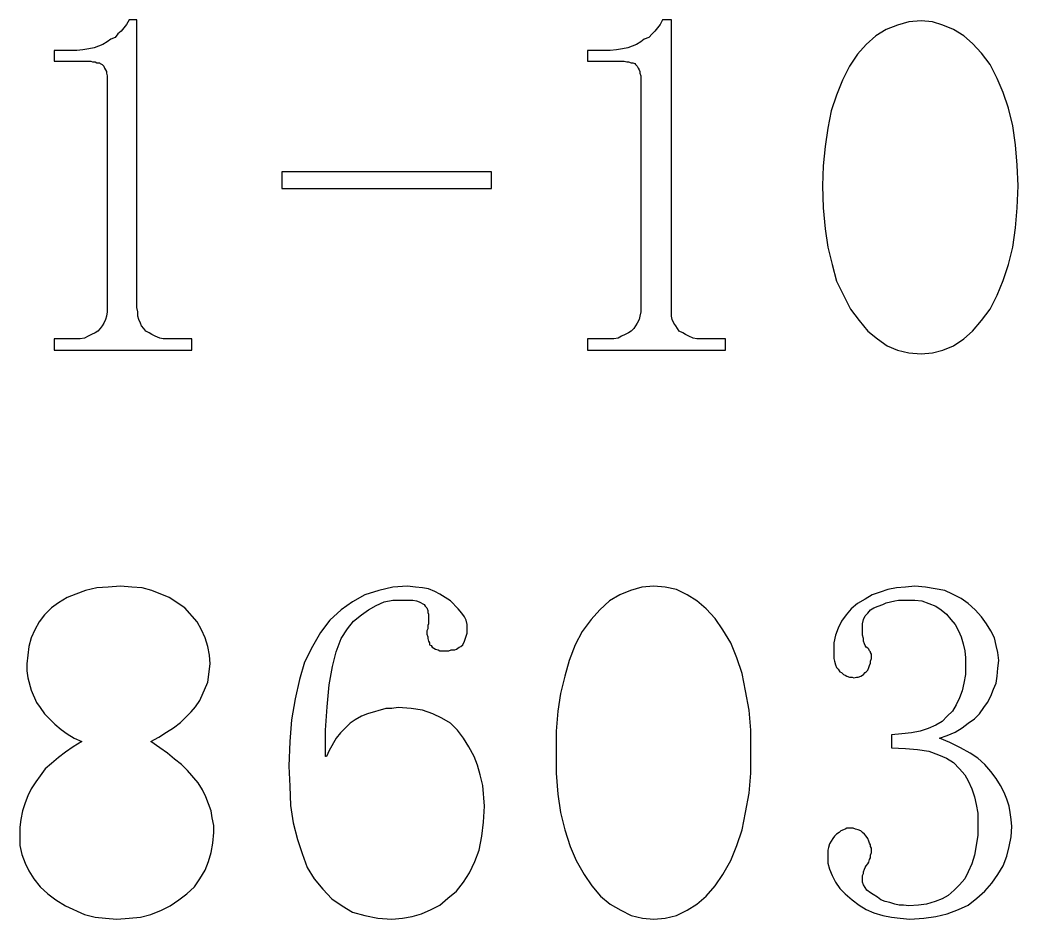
# Model space of a CAD drawing. Extents: x -190 to 190, y -140 to 140.
# Drawn here: x -142.94 to -131.51, y -116.69 to -106.4 of the extents above; entities that cross this region are included whole.
import ezdxf

# ---------------------------------------------------------------- set-up
doc = ezdxf.new("R2010")
doc.units = 0
doc.header["$MEASUREMENT"] = 0
doc.layers.get('0').update_dxf_attribs({"linetype": 'CONTINUOUS'})

msp = doc.modelspace()

# ---------------------------------------------------------------- linework, layer by layer
for points in [[(-141.6, -109.69), (-141.6, -106.4), (-141.6, -106.4), (-141.69, -106.4), (-141.69, -106.4), (-141.72, -106.45), (-141.72, -106.45), (-141.75, -106.49), (-141.75, -106.49), (-141.78, -106.53), (-141.78, -106.53), (-141.82, -106.56), (-141.82, -106.56), (-141.85, -106.6), (-141.85, -106.6), (-141.9, -106.62), (-141.9, -106.62), (-141.94, -106.65), (-141.94, -106.65), (-141.99, -106.68), (-141.99, -106.68), (-142.04, -106.7), (-142.04, -106.7), (-142.09, -106.72), (-142.09, -106.72), (-142.15, -106.73), (-142.15, -106.73), (-142.22, -106.74), (-142.22, -106.74), (-142.29, -106.75), (-142.29, -106.75), (-142.36, -106.75), (-142.36, -106.75), (-142.55, -106.75), (-142.55, -106.75), (-142.55, -106.87), (-142.55, -106.87), (-142.16, -106.87), (-142.16, -106.87), (-142.13, -106.87), (-142.13, -106.87), (-142.11, -106.88), (-142.11, -106.88), (-142.08, -106.88), (-142.08, -106.88), (-142.06, -106.89), (-142.06, -106.89), (-142.03, -106.89), (-142.03, -106.89), (-142.02, -106.9), (-142.02, -106.9), (-142, -106.91), (-142, -106.91), (-141.98, -106.93), (-141.98, -106.93), (-141.97, -106.95), (-141.97, -106.95), (-141.96, -106.97), (-141.96, -106.97), (-141.95, -106.99), (-141.95, -106.99), (-141.95, -107.01), (-141.95, -107.01), (-141.94, -107.04), (-141.94, -107.04), (-141.94, -107.07), (-141.94, -107.07), (-141.94, -109.69), (-141.94, -109.69), (-141.94, -109.74), (-141.94, -109.74), (-141.95, -109.79), (-141.95, -109.79), (-141.96, -109.83), (-141.96, -109.83), (-141.98, -109.87), (-141.98, -109.87), (-142, -109.9), (-142, -109.9), (-142.02, -109.93), (-142.02, -109.93), (-142.05, -109.96), (-142.05, -109.96), (-142.08, -109.98), (-142.08, -109.98), (-142.12, -110), (-142.12, -110), (-142.16, -110.02), (-142.16, -110.02), (-142.2, -110.04), (-142.2, -110.04), (-142.25, -110.05), (-142.25, -110.05), (-142.3, -110.05), (-142.3, -110.05), (-142.36, -110.05), (-142.36, -110.05), (-142.55, -110.05), (-142.55, -110.05), (-142.55, -110.18), (-142.55, -110.18), (-140.97, -110.18), (-140.97, -110.18), (-140.97, -110.05), (-140.97, -110.05), (-141.19, -110.05), (-141.19, -110.05), (-141.25, -110.05), (-141.25, -110.05), (-141.3, -110.05), (-141.3, -110.05), (-141.34, -110.04), (-141.34, -110.04), (-141.39, -110.02), (-141.39, -110.02), (-141.43, -110), (-141.43, -110), (-141.46, -109.98), (-141.46, -109.98), (-141.5, -109.96), (-141.5, -109.96), (-141.52, -109.93), (-141.52, -109.93), (-141.55, -109.9), (-141.55, -109.9), (-141.56, -109.87), (-141.56, -109.87), (-141.58, -109.83), (-141.58, -109.83), (-141.59, -109.79), (-141.59, -109.79), (-141.59, -109.74), (-141.59, -109.74), (-141.6, -109.69)], [(-135.48, -109.69), (-135.48, -106.4), (-135.48, -106.4), (-135.58, -106.4), (-135.58, -106.4), (-135.61, -106.45), (-135.61, -106.45), (-135.64, -106.49), (-135.64, -106.49), (-135.67, -106.53), (-135.67, -106.53), (-135.7, -106.56), (-135.7, -106.56), (-135.74, -106.6), (-135.74, -106.6), (-135.79, -106.62), (-135.79, -106.62), (-135.83, -106.65), (-135.83, -106.65), (-135.88, -106.68), (-135.88, -106.68), (-135.93, -106.7), (-135.93, -106.7), (-135.98, -106.72), (-135.98, -106.72), (-136.04, -106.73), (-136.04, -106.73), (-136.11, -106.74), (-136.11, -106.74), (-136.18, -106.75), (-136.18, -106.75), (-136.25, -106.75), (-136.25, -106.75), (-136.44, -106.75), (-136.44, -106.75), (-136.44, -106.87), (-136.44, -106.87), (-136.05, -106.87), (-136.05, -106.87), (-136.02, -106.87), (-136.02, -106.87), (-135.99, -106.88), (-135.99, -106.88), (-135.97, -106.88), (-135.97, -106.88), (-135.94, -106.89), (-135.94, -106.89), (-135.92, -106.89), (-135.92, -106.89), (-135.9, -106.9), (-135.9, -106.9), (-135.89, -106.91), (-135.89, -106.91), (-135.87, -106.93), (-135.87, -106.93), (-135.86, -106.95), (-135.86, -106.95), (-135.85, -106.97), (-135.85, -106.97), (-135.84, -106.99), (-135.84, -106.99), (-135.84, -107.01), (-135.84, -107.01), (-135.83, -107.04), (-135.83, -107.04), (-135.83, -107.07), (-135.83, -107.07), (-135.83, -109.69), (-135.83, -109.69), (-135.83, -109.74), (-135.83, -109.74), (-135.84, -109.79), (-135.84, -109.79), (-135.85, -109.83), (-135.85, -109.83), (-135.87, -109.87), (-135.87, -109.87), (-135.89, -109.9), (-135.89, -109.9), (-135.91, -109.93), (-135.91, -109.93), (-135.94, -109.96), (-135.94, -109.96), (-135.97, -109.98), (-135.97, -109.98), (-136.01, -110), (-136.01, -110), (-136.05, -110.02), (-136.05, -110.02), (-136.09, -110.04), (-136.09, -110.04), (-136.14, -110.05), (-136.14, -110.05), (-136.19, -110.05), (-136.19, -110.05), (-136.25, -110.05), (-136.25, -110.05), (-136.44, -110.05), (-136.44, -110.05), (-136.44, -110.18), (-136.44, -110.18), (-134.86, -110.18), (-134.86, -110.18), (-134.86, -110.05), (-134.86, -110.05), (-135.08, -110.05), (-135.08, -110.05), (-135.14, -110.05), (-135.14, -110.05), (-135.19, -110.05), (-135.19, -110.05), (-135.23, -110.04), (-135.23, -110.04), (-135.28, -110.02), (-135.28, -110.02), (-135.32, -110), (-135.32, -110), (-135.35, -109.98), (-135.35, -109.98), (-135.39, -109.96), (-135.39, -109.96), (-135.41, -109.93), (-135.41, -109.93), (-135.43, -109.9), (-135.43, -109.9), (-135.45, -109.87), (-135.45, -109.87), (-135.47, -109.83), (-135.47, -109.83), (-135.48, -109.79), (-135.48, -109.79), (-135.48, -109.74), (-135.48, -109.74), (-135.48, -109.69)], [(-132.62, -106.41), (-132.76, -106.42), (-132.76, -106.42), (-132.89, -106.46), (-132.89, -106.46), (-133.02, -106.51), (-133.02, -106.51), (-133.14, -106.58), (-133.14, -106.58), (-133.25, -106.68), (-133.25, -106.68), (-133.35, -106.79), (-133.35, -106.79), (-133.44, -106.93), (-133.44, -106.93), (-133.52, -107.09), (-133.52, -107.09), (-133.59, -107.26), (-133.59, -107.26), (-133.65, -107.44), (-133.65, -107.44), (-133.69, -107.64), (-133.69, -107.64), (-133.72, -107.85), (-133.72, -107.85), (-133.74, -108.07), (-133.74, -108.07), (-133.75, -108.3), (-133.75, -108.3), (-133.74, -108.55), (-133.74, -108.55), (-133.72, -108.79), (-133.72, -108.79), (-133.69, -109), (-133.69, -109), (-133.64, -109.2), (-133.64, -109.2), (-133.59, -109.39), (-133.59, -109.39), (-133.43, -109.71), (-133.43, -109.71), (-133.33, -109.84), (-133.33, -109.84), (-133.23, -109.96), (-133.23, -109.96), (-133.12, -110.05), (-133.12, -110.05), (-133.01, -110.13), (-133.01, -110.13), (-132.89, -110.18), (-132.89, -110.18), (-132.76, -110.21), (-132.76, -110.21), (-132.62, -110.22), (-132.62, -110.22), (-132.49, -110.21), (-132.49, -110.21), (-132.37, -110.18), (-132.37, -110.18), (-132.25, -110.13), (-132.25, -110.13), (-132.13, -110.05), (-132.13, -110.05), (-132.03, -109.96), (-132.03, -109.96), (-131.93, -109.84), (-131.93, -109.84), (-131.83, -109.71), (-131.83, -109.71), (-131.75, -109.55), (-131.75, -109.55), (-131.68, -109.38), (-131.68, -109.38), (-131.62, -109.2), (-131.62, -109.2), (-131.57, -109), (-131.57, -109), (-131.54, -108.78), (-131.54, -108.78), (-131.52, -108.55), (-131.52, -108.55), (-131.51, -108.3), (-131.51, -108.3), (-131.52, -108.06), (-131.52, -108.06), (-131.54, -107.83), (-131.54, -107.83), (-131.57, -107.61), (-131.57, -107.61), (-131.62, -107.41), (-131.62, -107.41), (-131.68, -107.23), (-131.68, -107.23), (-131.75, -107.07), (-131.75, -107.07), (-131.83, -106.91), (-131.83, -106.91), (-131.93, -106.78), (-131.93, -106.78), (-132.03, -106.67), (-132.03, -106.67), (-132.13, -106.58), (-132.13, -106.58), (-132.25, -106.51), (-132.25, -106.51), (-132.37, -106.46), (-132.37, -106.46), (-132.49, -106.42), (-132.49, -106.42), (-132.62, -106.41)], [(-139.94, -108.14), (-139.94, -108.33), (-139.94, -108.33), (-137.54, -108.33), (-137.54, -108.33), (-137.54, -108.14), (-137.54, -108.14), (-139.94, -108.14)], [(-141.79, -112.88), (-141.93, -112.89), (-141.93, -112.89), (-142.06, -112.9), (-142.06, -112.9), (-142.19, -112.93), (-142.19, -112.93), (-142.3, -112.97), (-142.3, -112.97), (-142.4, -113.01), (-142.4, -113.01), (-142.5, -113.07), (-142.5, -113.07), (-142.58, -113.13), (-142.58, -113.13), (-142.66, -113.21), (-142.66, -113.21), (-142.72, -113.29), (-142.72, -113.29), (-142.77, -113.38), (-142.77, -113.38), (-142.81, -113.47), (-142.81, -113.47), (-142.84, -113.57), (-142.84, -113.57), (-142.86, -113.77), (-142.86, -113.77), (-142.86, -113.85), (-142.86, -113.85), (-142.85, -113.93), (-142.85, -113.93), (-142.81, -114.07), (-142.81, -114.07), (-142.75, -114.21), (-142.75, -114.21), (-142.71, -114.27), (-142.71, -114.27), (-142.66, -114.34), (-142.66, -114.34), (-142.54, -114.46), (-142.54, -114.46), (-142.47, -114.52), (-142.47, -114.52), (-142.4, -114.57), (-142.4, -114.57), (-142.32, -114.62), (-142.32, -114.62), (-142.23, -114.66), (-142.23, -114.66), (-142.33, -114.72), (-142.33, -114.72), (-142.42, -114.78), (-142.42, -114.78), (-142.5, -114.84), (-142.5, -114.84), (-142.58, -114.91), (-142.58, -114.91), (-142.65, -114.97), (-142.65, -114.97), (-142.71, -115.05), (-142.71, -115.05), (-142.76, -115.12), (-142.76, -115.12), (-142.81, -115.2), (-142.81, -115.2), (-142.85, -115.28), (-142.85, -115.28), (-142.88, -115.36), (-142.88, -115.36), (-142.91, -115.45), (-142.91, -115.45), (-142.93, -115.55), (-142.93, -115.55), (-142.94, -115.64), (-142.94, -115.64), (-142.94, -115.85), (-142.94, -115.85), (-142.92, -115.95), (-142.92, -115.95), (-142.88, -116.05), (-142.88, -116.05), (-142.84, -116.14), (-142.84, -116.14), (-142.78, -116.23), (-142.78, -116.23), (-142.71, -116.32), (-142.71, -116.32), (-142.62, -116.4), (-142.62, -116.4), (-142.53, -116.47), (-142.53, -116.47), (-142.42, -116.54), (-142.42, -116.54), (-142.2, -116.64), (-142.2, -116.64), (-142.08, -116.67), (-142.08, -116.67), (-141.96, -116.68), (-141.96, -116.68), (-141.83, -116.69), (-141.83, -116.69), (-141.69, -116.68), (-141.69, -116.68), (-141.56, -116.67), (-141.56, -116.67), (-141.44, -116.64), (-141.44, -116.64), (-141.32, -116.59), (-141.32, -116.59), (-141.22, -116.54), (-141.22, -116.54), (-141.12, -116.47), (-141.12, -116.47), (-141.03, -116.4), (-141.03, -116.4), (-140.94, -116.32), (-140.94, -116.32), (-140.88, -116.23), (-140.88, -116.23), (-140.82, -116.13), (-140.82, -116.13), (-140.78, -116.03), (-140.78, -116.03), (-140.75, -115.93), (-140.75, -115.93), (-140.73, -115.82), (-140.73, -115.82), (-140.72, -115.7), (-140.72, -115.7), (-140.72, -115.62), (-140.72, -115.62), (-140.74, -115.53), (-140.74, -115.53), (-140.75, -115.45), (-140.75, -115.45), (-140.81, -115.29), (-140.81, -115.29), (-140.85, -115.21), (-140.85, -115.21), (-140.9, -115.13), (-140.9, -115.13), (-141.02, -114.99), (-141.02, -114.99), (-141.09, -114.92), (-141.09, -114.92), (-141.17, -114.86), (-141.17, -114.86), (-141.25, -114.79), (-141.25, -114.79), (-141.34, -114.73), (-141.34, -114.73), (-141.44, -114.66), (-141.44, -114.66), (-141.35, -114.61), (-141.35, -114.61), (-141.26, -114.55), (-141.26, -114.55), (-141.18, -114.5), (-141.18, -114.5), (-141.1, -114.44), (-141.1, -114.44), (-140.98, -114.32), (-140.98, -114.32), (-140.93, -114.26), (-140.93, -114.26), (-140.88, -114.19), (-140.88, -114.19), (-140.79, -113.98), (-140.79, -113.98), (-140.76, -113.77), (-140.76, -113.77), (-140.77, -113.67), (-140.77, -113.67), (-140.79, -113.57), (-140.79, -113.57), (-140.82, -113.47), (-140.82, -113.47), (-140.86, -113.38), (-140.86, -113.38), (-140.91, -113.29), (-140.91, -113.29), (-141.05, -113.13), (-141.05, -113.13), (-141.23, -113.01), (-141.23, -113.01), (-141.43, -112.93), (-141.43, -112.93), (-141.54, -112.9), (-141.54, -112.9), (-141.66, -112.89), (-141.66, -112.89), (-141.79, -112.88)], [(-138.5, -112.88), (-138.67, -112.89), (-138.67, -112.89), (-138.83, -112.93), (-138.83, -112.93), (-138.99, -112.98), (-138.99, -112.98), (-139.13, -113.06), (-139.13, -113.06), (-139.26, -113.15), (-139.26, -113.15), (-139.39, -113.27), (-139.39, -113.27), (-139.5, -113.41), (-139.5, -113.41), (-139.59, -113.57), (-139.59, -113.57), (-139.68, -113.75), (-139.68, -113.75), (-139.74, -113.95), (-139.74, -113.95), (-139.79, -114.17), (-139.79, -114.17), (-139.83, -114.41), (-139.83, -114.41), (-139.85, -114.66), (-139.85, -114.66), (-139.86, -114.94), (-139.86, -114.94), (-139.85, -115.17), (-139.85, -115.17), (-139.84, -115.39), (-139.84, -115.39), (-139.81, -115.59), (-139.81, -115.59), (-139.76, -115.78), (-139.76, -115.78), (-139.71, -115.94), (-139.71, -115.94), (-139.65, -116.1), (-139.65, -116.1), (-139.57, -116.23), (-139.57, -116.23), (-139.47, -116.35), (-139.47, -116.35), (-139.37, -116.46), (-139.37, -116.46), (-139.25, -116.54), (-139.25, -116.54), (-139.13, -116.61), (-139.13, -116.61), (-138.99, -116.65), (-138.99, -116.65), (-138.84, -116.68), (-138.84, -116.68), (-138.68, -116.69), (-138.68, -116.69), (-138.56, -116.68), (-138.56, -116.68), (-138.45, -116.66), (-138.45, -116.66), (-138.34, -116.63), (-138.34, -116.63), (-138.23, -116.58), (-138.23, -116.58), (-138.13, -116.53), (-138.13, -116.53), (-138.04, -116.45), (-138.04, -116.45), (-137.94, -116.37), (-137.94, -116.37), (-137.86, -116.27), (-137.86, -116.27), (-137.79, -116.16), (-137.79, -116.16), (-137.73, -116.03), (-137.73, -116.03), (-137.68, -115.9), (-137.68, -115.9), (-137.65, -115.74), (-137.65, -115.74), (-137.63, -115.58), (-137.63, -115.58), (-137.62, -115.4), (-137.62, -115.4), (-137.64, -115.16), (-137.64, -115.16), (-137.67, -115.04), (-137.67, -115.04), (-137.7, -114.93), (-137.7, -114.93), (-137.74, -114.83), (-137.74, -114.83), (-137.8, -114.72), (-137.8, -114.72), (-137.86, -114.62), (-137.86, -114.62), (-137.93, -114.53), (-137.93, -114.53), (-138.01, -114.45), (-138.01, -114.45), (-138.11, -114.39), (-138.11, -114.39), (-138.21, -114.34), (-138.21, -114.34), (-138.33, -114.3), (-138.33, -114.3), (-138.46, -114.28), (-138.46, -114.28), (-138.61, -114.27), (-138.61, -114.27), (-138.68, -114.28), (-138.68, -114.28), (-138.75, -114.28), (-138.75, -114.28), (-138.96, -114.34), (-138.96, -114.34), (-139.03, -114.37), (-139.03, -114.37), (-139.1, -114.41), (-139.1, -114.41), (-139.16, -114.45), (-139.16, -114.45), (-139.27, -114.56), (-139.27, -114.56), (-139.32, -114.62), (-139.32, -114.62), (-139.4, -114.76), (-139.4, -114.76), (-139.43, -114.83), (-139.43, -114.83), (-139.44, -114.83), (-139.44, -114.83), (-139.44, -114.53), (-139.44, -114.53), (-139.42, -114.26), (-139.42, -114.26), (-139.4, -114.01), (-139.4, -114.01), (-139.36, -113.8), (-139.36, -113.8), (-139.32, -113.63), (-139.32, -113.63), (-139.26, -113.48), (-139.26, -113.48), (-139.19, -113.37), (-139.19, -113.37), (-139.12, -113.28), (-139.12, -113.28), (-139.03, -113.21), (-139.03, -113.21), (-138.95, -113.15), (-138.95, -113.15), (-138.86, -113.1), (-138.86, -113.1), (-138.77, -113.06), (-138.77, -113.06), (-138.67, -113.04), (-138.67, -113.04), (-138.44, -113.04), (-138.44, -113.04), (-138.4, -113.05), (-138.4, -113.05), (-138.37, -113.06), (-138.37, -113.06), (-138.31, -113.09), (-138.31, -113.09), (-138.3, -113.11), (-138.3, -113.11), (-138.28, -113.13), (-138.28, -113.13), (-138.27, -113.16), (-138.27, -113.16), (-138.27, -113.18), (-138.27, -113.18), (-138.26, -113.2), (-138.26, -113.2), (-138.26, -113.31), (-138.26, -113.31), (-138.27, -113.33), (-138.27, -113.33), (-138.27, -113.37), (-138.27, -113.37), (-138.28, -113.39), (-138.28, -113.39), (-138.28, -113.43), (-138.28, -113.43), (-138.27, -113.46), (-138.27, -113.46), (-138.27, -113.48), (-138.27, -113.48), (-138.26, -113.51), (-138.26, -113.51), (-138.25, -113.53), (-138.25, -113.53), (-138.25, -113.55), (-138.25, -113.55), (-138.23, -113.56), (-138.23, -113.56), (-138.22, -113.58), (-138.22, -113.58), (-138.18, -113.6), (-138.18, -113.6), (-138.15, -113.61), (-138.15, -113.61), (-138.13, -113.62), (-138.13, -113.62), (-138.03, -113.62), (-138.03, -113.62), (-138, -113.61), (-138, -113.61), (-137.96, -113.61), (-137.96, -113.61), (-137.94, -113.6), (-137.94, -113.6), (-137.91, -113.58), (-137.91, -113.58), (-137.89, -113.57), (-137.89, -113.57), (-137.87, -113.55), (-137.87, -113.55), (-137.85, -113.51), (-137.85, -113.51), (-137.82, -113.42), (-137.82, -113.42), (-137.82, -113.32), (-137.82, -113.32), (-137.83, -113.27), (-137.83, -113.27), (-137.85, -113.23), (-137.85, -113.23), (-137.88, -113.19), (-137.88, -113.19), (-137.92, -113.14), (-137.92, -113.14), (-138.01, -113.05), (-138.01, -113.05), (-138.13, -112.97), (-138.13, -112.97), (-138.19, -112.94), (-138.19, -112.94), (-138.26, -112.91), (-138.26, -112.91), (-138.33, -112.9), (-138.33, -112.9), (-138.41, -112.89), (-138.41, -112.89), (-138.5, -112.88)], [(-135.68, -112.88), (-135.82, -112.89), (-135.82, -112.89), (-135.95, -112.93), (-135.95, -112.93), (-136.07, -112.98), (-136.07, -112.98), (-136.19, -113.05), (-136.19, -113.05), (-136.3, -113.15), (-136.3, -113.15), (-136.4, -113.26), (-136.4, -113.26), (-136.5, -113.4), (-136.5, -113.4), (-136.58, -113.55), (-136.58, -113.55), (-136.65, -113.73), (-136.65, -113.73), (-136.7, -113.91), (-136.7, -113.91), (-136.75, -114.11), (-136.75, -114.11), (-136.78, -114.31), (-136.78, -114.31), (-136.8, -114.54), (-136.8, -114.54), (-136.8, -115.02), (-136.8, -115.02), (-136.78, -115.26), (-136.78, -115.26), (-136.75, -115.47), (-136.75, -115.47), (-136.7, -115.67), (-136.7, -115.67), (-136.64, -115.86), (-136.64, -115.86), (-136.57, -116.02), (-136.57, -116.02), (-136.48, -116.18), (-136.48, -116.18), (-136.39, -116.31), (-136.39, -116.31), (-136.29, -116.43), (-136.29, -116.43), (-136.18, -116.52), (-136.18, -116.52), (-136.06, -116.59), (-136.06, -116.59), (-135.94, -116.65), (-135.94, -116.65), (-135.81, -116.68), (-135.81, -116.68), (-135.68, -116.69), (-135.68, -116.69), (-135.55, -116.68), (-135.55, -116.68), (-135.42, -116.65), (-135.42, -116.65), (-135.3, -116.59), (-135.3, -116.59), (-135.19, -116.52), (-135.19, -116.52), (-135.08, -116.43), (-135.08, -116.43), (-134.98, -116.31), (-134.98, -116.31), (-134.89, -116.18), (-134.89, -116.18), (-134.8, -116.02), (-134.8, -116.02), (-134.73, -115.85), (-134.73, -115.85), (-134.67, -115.67), (-134.67, -115.67), (-134.63, -115.47), (-134.63, -115.47), (-134.59, -115.25), (-134.59, -115.25), (-134.57, -115.02), (-134.57, -115.02), (-134.57, -114.53), (-134.57, -114.53), (-134.59, -114.3), (-134.59, -114.3), (-134.63, -114.08), (-134.63, -114.08), (-134.67, -113.88), (-134.67, -113.88), (-134.73, -113.7), (-134.73, -113.7), (-134.8, -113.53), (-134.8, -113.53), (-134.89, -113.38), (-134.89, -113.38), (-134.98, -113.25), (-134.98, -113.25), (-135.08, -113.14), (-135.08, -113.14), (-135.19, -113.05), (-135.19, -113.05), (-135.3, -112.98), (-135.3, -112.98), (-135.42, -112.92), (-135.42, -112.92), (-135.55, -112.89), (-135.55, -112.89), (-135.68, -112.88)], [(-131.59, -115.75), (-131.58, -115.63), (-131.58, -115.63), (-131.59, -115.55), (-131.59, -115.55), (-131.6, -115.47), (-131.6, -115.47), (-131.61, -115.4), (-131.61, -115.4), (-131.64, -115.32), (-131.64, -115.32), (-131.67, -115.24), (-131.67, -115.24), (-131.71, -115.16), (-131.71, -115.16), (-131.76, -115.08), (-131.76, -115.08), (-131.82, -115), (-131.82, -115), (-131.89, -114.92), (-131.89, -114.92), (-131.97, -114.85), (-131.97, -114.85), (-132.06, -114.79), (-132.06, -114.79), (-132.17, -114.73), (-132.17, -114.73), (-132.29, -114.67), (-132.29, -114.67), (-132.41, -114.62), (-132.41, -114.62), (-132.32, -114.59), (-132.32, -114.59), (-132.23, -114.55), (-132.23, -114.55), (-132.15, -114.5), (-132.15, -114.5), (-132.08, -114.45), (-132.08, -114.45), (-132.01, -114.4), (-132.01, -114.4), (-131.95, -114.34), (-131.95, -114.34), (-131.9, -114.27), (-131.9, -114.27), (-131.86, -114.21), (-131.86, -114.21), (-131.82, -114.14), (-131.82, -114.14), (-131.79, -114.06), (-131.79, -114.06), (-131.76, -113.99), (-131.76, -113.99), (-131.75, -113.91), (-131.75, -113.91), (-131.74, -113.82), (-131.74, -113.82), (-131.73, -113.73), (-131.73, -113.73), (-131.74, -113.64), (-131.74, -113.64), (-131.76, -113.56), (-131.76, -113.56), (-131.78, -113.47), (-131.78, -113.47), (-131.82, -113.39), (-131.82, -113.39), (-131.87, -113.31), (-131.87, -113.31), (-131.93, -113.23), (-131.93, -113.23), (-132, -113.15), (-132, -113.15), (-132.08, -113.08), (-132.08, -113.08), (-132.16, -113.02), (-132.16, -113.02), (-132.26, -112.97), (-132.26, -112.97), (-132.35, -112.93), (-132.35, -112.93), (-132.46, -112.91), (-132.46, -112.91), (-132.57, -112.89), (-132.57, -112.89), (-132.69, -112.88), (-132.69, -112.88), (-132.8, -112.89), (-132.8, -112.89), (-132.9, -112.9), (-132.9, -112.9), (-133, -112.92), (-133, -112.92), (-133.09, -112.95), (-133.09, -112.95), (-133.18, -112.98), (-133.18, -112.98), (-133.26, -113.03), (-133.26, -113.03), (-133.35, -113.08), (-133.35, -113.08), (-133.42, -113.14), (-133.42, -113.14), (-133.48, -113.21), (-133.48, -113.21), (-133.53, -113.28), (-133.53, -113.28), (-133.57, -113.36), (-133.57, -113.36), (-133.6, -113.44), (-133.6, -113.44), (-133.62, -113.53), (-133.62, -113.53), (-133.62, -113.62), (-133.62, -113.62), (-133.62, -113.67), (-133.62, -113.67), (-133.62, -113.71), (-133.62, -113.71), (-133.61, -113.74), (-133.61, -113.74), (-133.6, -113.78), (-133.6, -113.78), (-133.59, -113.81), (-133.59, -113.81), (-133.57, -113.83), (-133.57, -113.83), (-133.55, -113.86), (-133.55, -113.86), (-133.53, -113.87), (-133.53, -113.87), (-133.51, -113.89), (-133.51, -113.89), (-133.49, -113.9), (-133.49, -113.9), (-133.47, -113.91), (-133.47, -113.91), (-133.44, -113.92), (-133.44, -113.92), (-133.41, -113.92), (-133.41, -113.92), (-133.39, -113.93), (-133.39, -113.93), (-133.36, -113.92), (-133.36, -113.92), (-133.34, -113.92), (-133.34, -113.92), (-133.31, -113.91), (-133.31, -113.91), (-133.29, -113.9), (-133.29, -113.9), (-133.28, -113.89), (-133.28, -113.89), (-133.26, -113.87), (-133.26, -113.87), (-133.25, -113.86), (-133.25, -113.86), (-133.23, -113.84), (-133.23, -113.84), (-133.22, -113.81), (-133.22, -113.81), (-133.21, -113.79), (-133.21, -113.79), (-133.2, -113.76), (-133.2, -113.76), (-133.2, -113.74), (-133.2, -113.74), (-133.19, -113.71), (-133.19, -113.71), (-133.19, -113.68), (-133.19, -113.68), (-133.19, -113.66), (-133.19, -113.66), (-133.2, -113.64), (-133.2, -113.64), (-133.2, -113.63), (-133.2, -113.63), (-133.21, -113.62), (-133.21, -113.62), (-133.22, -113.6), (-133.22, -113.6), (-133.23, -113.59), (-133.23, -113.59), (-133.25, -113.58), (-133.25, -113.58), (-133.26, -113.56), (-133.26, -113.56), (-133.27, -113.54), (-133.27, -113.54), (-133.28, -113.51), (-133.28, -113.51), (-133.28, -113.48), (-133.28, -113.48), (-133.29, -113.44), (-133.29, -113.44), (-133.29, -113.4), (-133.29, -113.4), (-133.29, -113.36), (-133.29, -113.36), (-133.29, -113.31), (-133.29, -113.31), (-133.28, -113.26), (-133.28, -113.26), (-133.26, -113.22), (-133.26, -113.22), (-133.23, -113.19), (-133.23, -113.19), (-133.2, -113.15), (-133.2, -113.15), (-133.16, -113.13), (-133.16, -113.13), (-133.11, -113.11), (-133.11, -113.11), (-133.06, -113.09), (-133.06, -113.09), (-133.02, -113.07), (-133.02, -113.07), (-132.97, -113.06), (-132.97, -113.06), (-132.92, -113.05), (-132.92, -113.05), (-132.88, -113.04), (-132.88, -113.04), (-132.83, -113.04), (-132.83, -113.04), (-132.79, -113.04), (-132.79, -113.04), (-132.69, -113.04), (-132.69, -113.04), (-132.61, -113.05), (-132.61, -113.05), (-132.53, -113.08), (-132.53, -113.08), (-132.45, -113.11), (-132.45, -113.11), (-132.39, -113.15), (-132.39, -113.15), (-132.33, -113.2), (-132.33, -113.2), (-132.28, -113.26), (-132.28, -113.26), (-132.23, -113.32), (-132.23, -113.32), (-132.19, -113.39), (-132.19, -113.39), (-132.16, -113.46), (-132.16, -113.46), (-132.14, -113.54), (-132.14, -113.54), (-132.12, -113.62), (-132.12, -113.62), (-132.11, -113.7), (-132.11, -113.7), (-132.11, -113.79), (-132.11, -113.79), (-132.11, -113.89), (-132.11, -113.89), (-132.13, -113.99), (-132.13, -113.99), (-132.15, -114.08), (-132.15, -114.08), (-132.18, -114.16), (-132.18, -114.16), (-132.22, -114.24), (-132.22, -114.24), (-132.26, -114.31), (-132.26, -114.31), (-132.32, -114.37), (-132.32, -114.37), (-132.38, -114.43), (-132.38, -114.43), (-132.45, -114.47), (-132.45, -114.47), (-132.54, -114.51), (-132.54, -114.51), (-132.63, -114.54), (-132.63, -114.54), (-132.73, -114.56), (-132.73, -114.56), (-132.84, -114.57), (-132.84, -114.57), (-132.96, -114.58), (-132.96, -114.58), (-132.96, -114.73), (-132.96, -114.73), (-132.8, -114.74), (-132.8, -114.74), (-132.66, -114.75), (-132.66, -114.75), (-132.53, -114.77), (-132.53, -114.77), (-132.42, -114.81), (-132.42, -114.81), (-132.33, -114.85), (-132.33, -114.85), (-132.25, -114.9), (-132.25, -114.9), (-132.18, -114.97), (-132.18, -114.97), (-132.12, -115.04), (-132.12, -115.04), (-132.08, -115.11), (-132.08, -115.11), (-132.04, -115.2), (-132.04, -115.2), (-132.01, -115.29), (-132.01, -115.29), (-131.99, -115.38), (-131.99, -115.38), (-131.97, -115.48), (-131.97, -115.48), (-131.97, -115.59), (-131.97, -115.59), (-131.97, -115.73), (-131.97, -115.73), (-131.99, -115.85), (-131.99, -115.85), (-132.01, -115.96), (-132.01, -115.96), (-132.04, -116.06), (-132.04, -116.06), (-132.08, -116.15), (-132.08, -116.15), (-132.12, -116.23), (-132.12, -116.23), (-132.18, -116.3), (-132.18, -116.3), (-132.24, -116.36), (-132.24, -116.36), (-132.31, -116.42), (-132.31, -116.42), (-132.38, -116.46), (-132.38, -116.46), (-132.46, -116.49), (-132.46, -116.49), (-132.56, -116.52), (-132.56, -116.52), (-132.65, -116.53), (-132.65, -116.53), (-132.76, -116.54), (-132.76, -116.54), (-132.82, -116.53), (-132.82, -116.53), (-132.87, -116.53), (-132.87, -116.53), (-132.92, -116.52), (-132.92, -116.52), (-132.98, -116.5), (-132.98, -116.5), (-133.03, -116.49), (-133.03, -116.49), (-133.08, -116.47), (-133.08, -116.47), (-133.12, -116.44), (-133.12, -116.44), (-133.17, -116.41), (-133.17, -116.41), (-133.2, -116.39), (-133.2, -116.39), (-133.24, -116.36), (-133.24, -116.36), (-133.26, -116.33), (-133.26, -116.33), (-133.28, -116.3), (-133.28, -116.3), (-133.29, -116.27), (-133.29, -116.27), (-133.29, -116.23), (-133.29, -116.23), (-133.29, -116.21), (-133.29, -116.21), (-133.29, -116.19), (-133.29, -116.19), (-133.28, -116.17), (-133.28, -116.17), (-133.28, -116.15), (-133.28, -116.15), (-133.27, -116.12), (-133.27, -116.12), (-133.26, -116.1), (-133.26, -116.1), (-133.25, -116.08), (-133.25, -116.08), (-133.23, -116.06), (-133.23, -116.06), (-133.22, -116.04), (-133.22, -116.04), (-133.21, -116.01), (-133.21, -116.01), (-133.2, -115.99), (-133.2, -115.99), (-133.2, -115.96), (-133.2, -115.96), (-133.19, -115.93), (-133.19, -115.93), (-133.19, -115.9), (-133.19, -115.9), (-133.19, -115.88), (-133.19, -115.88), (-133.2, -115.86), (-133.2, -115.86), (-133.2, -115.84), (-133.2, -115.84), (-133.21, -115.82), (-133.21, -115.82), (-133.22, -115.8), (-133.22, -115.8), (-133.23, -115.77), (-133.23, -115.77), (-133.25, -115.74), (-133.25, -115.74), (-133.27, -115.72), (-133.27, -115.72), (-133.29, -115.7), (-133.29, -115.7), (-133.31, -115.68), (-133.31, -115.68), (-133.34, -115.67), (-133.34, -115.67), (-133.37, -115.66), (-133.37, -115.66), (-133.4, -115.65), (-133.4, -115.65), (-133.44, -115.65), (-133.44, -115.65), (-133.47, -115.65), (-133.47, -115.65), (-133.49, -115.66), (-133.49, -115.66), (-133.51, -115.67), (-133.51, -115.67), (-133.54, -115.68), (-133.54, -115.68), (-133.56, -115.7), (-133.56, -115.7), (-133.59, -115.72), (-133.59, -115.72), (-133.61, -115.74), (-133.61, -115.74), (-133.63, -115.77), (-133.63, -115.77), (-133.65, -115.8), (-133.65, -115.8), (-133.67, -115.83), (-133.67, -115.83), (-133.68, -115.87), (-133.68, -115.87), (-133.69, -115.9), (-133.69, -115.9), (-133.69, -115.93), (-133.69, -115.93), (-133.69, -115.97), (-133.69, -115.97), (-133.69, -116.05), (-133.69, -116.05), (-133.67, -116.12), (-133.67, -116.12), (-133.64, -116.19), (-133.64, -116.19), (-133.6, -116.27), (-133.6, -116.27), (-133.55, -116.34), (-133.55, -116.34), (-133.49, -116.4), (-133.49, -116.4), (-133.41, -116.47), (-133.41, -116.47), (-133.33, -116.53), (-133.33, -116.53), (-133.25, -116.58), (-133.25, -116.58), (-133.16, -116.62), (-133.16, -116.62), (-133.06, -116.65), (-133.06, -116.65), (-132.96, -116.67), (-132.96, -116.67), (-132.86, -116.68), (-132.86, -116.68), (-132.75, -116.69), (-132.75, -116.69), (-132.59, -116.68), (-132.59, -116.68), (-132.45, -116.66), (-132.45, -116.66), (-132.32, -116.63), (-132.32, -116.63), (-132.19, -116.58), (-132.19, -116.58), (-132.08, -116.53), (-132.08, -116.53), (-131.98, -116.45), (-131.98, -116.45), (-131.89, -116.37), (-131.89, -116.37), (-131.81, -116.28), (-131.81, -116.28), (-131.74, -116.18), (-131.74, -116.18), (-131.68, -116.08), (-131.68, -116.08), (-131.64, -115.97), (-131.64, -115.97), (-131.61, -115.86), (-131.61, -115.86), (-131.59, -115.75)]]:
    msp.add_lwpolyline(points)

doc.saveas('drawing.dxf')
